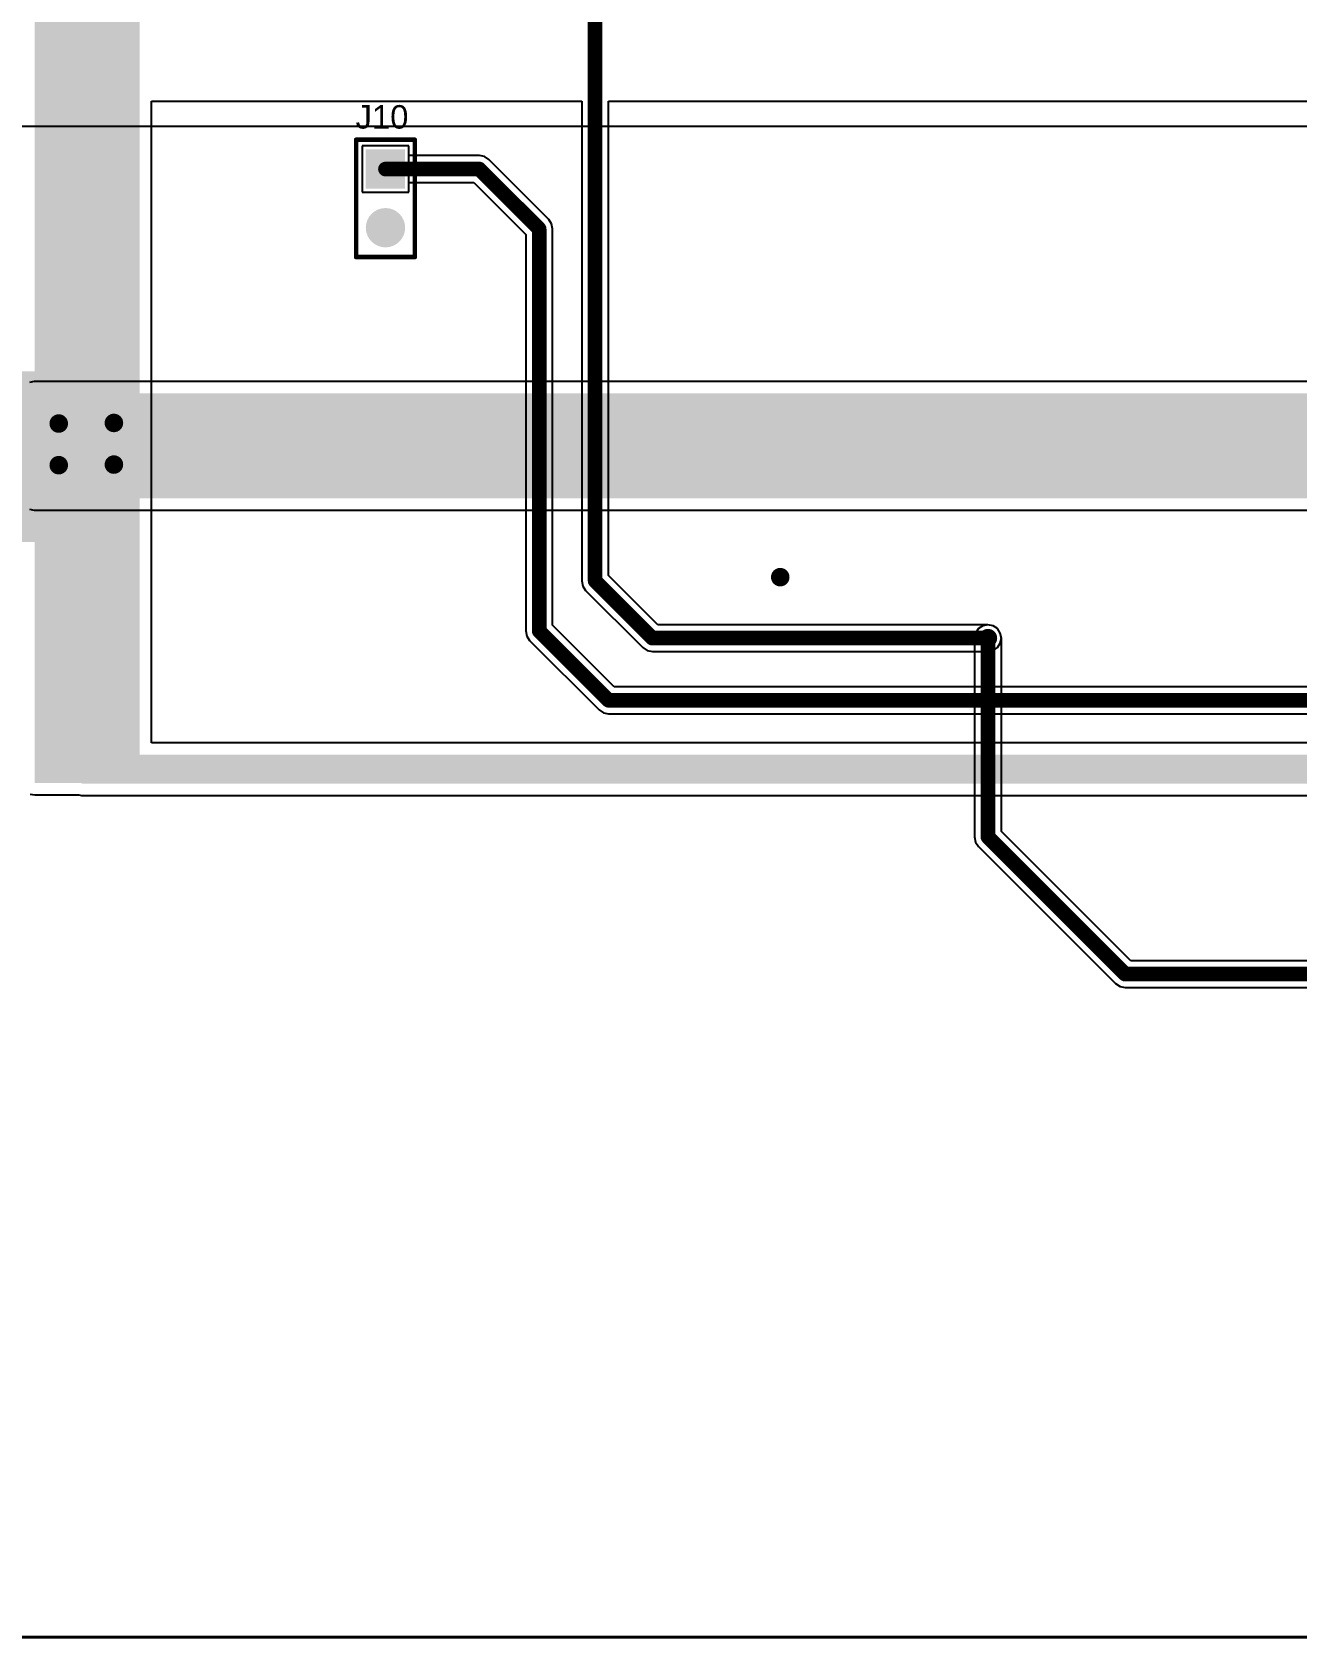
# Model space of a CAD drawing. Header units: millimetres. Extents: x -9 to 259, y -9 to 194.
# Drawn here: x 27.3 to 82.1, y -9.2 to 60.3 of the extents above; entities that cross this region are included whole.
import ezdxf

# ---------------------------------------------------------------- set-up
doc = ezdxf.new("R2010")
doc.units = ezdxf.units.MM
for name, color, linetype in [('BottomLayer', 5, 'Continuous'), ('BottomSolder', 6, 'Continuous'), ('MultiLayer', 9, 'Continuous'), ('PadHoleLayer', 156, 'Continuous'), ('TopLayer', 1, 'Continuous'), ('TopOverlay', 2, 'Continuous'), ('TopSolder', 216, 'Continuous'), ('ViaHoleLayer', 16, 'Continuous')]:
    doc.layers.add(name, color=color, linetype=linetype)
doc.styles.add('Arial', font='', dxfattribs={"height": 0.2})
doc.styles.get('Arial').set_extended_font_data('Arial')

# ---------------------------------------------------------------- blocks, each defined once
blk = doc.blocks.new('HDR1X2__F_______25')
at = {"layer": 'BottomLayer'}
blk.add_hatch(color=5, dxfattribs=at).paths.add_polyline_path([(-2.02, 0.75), (-0.52, 0.75), (-0.52, -0.75), (-2.02, -0.75)])
h = blk.add_hatch(color=5, dxfattribs=at)
edge = h.paths.add_edge_path()
edge.add_arc((1.27, 0), 0.75, 0, 360)
at = {"layer": 'BottomSolder'}
blk.add_hatch(color=6, dxfattribs=at).paths.add_polyline_path([(-2.122, 0.852), (-0.418, 0.852), (-0.418, -0.852), (-2.122, -0.852)])
h = blk.add_hatch(color=6, dxfattribs=at)
edge = h.paths.add_edge_path()
edge.add_arc((1.27, 0), 0.852, 0, 360)
at = {"layer": 'MultiLayer'}
blk.add_hatch(color=9, dxfattribs=at).paths.add_polyline_path([(-2.02, 0.75), (-0.52, 0.75), (-0.52, -0.75), (-2.02, -0.75)])
h = blk.add_hatch(color=9, dxfattribs=at)
edge = h.paths.add_edge_path()
edge.add_arc((1.27, 0), 0.75, 0, 360)
at = {"layer": 'PadHoleLayer'}
h = blk.add_hatch(color=156, dxfattribs=at)
edge = h.paths.add_edge_path()
edge.add_arc((-1.27, 0), 0.45, 0, 360)
h = blk.add_hatch(color=156, dxfattribs=at)
edge = h.paths.add_edge_path()
edge.add_arc((1.27, 0), 0.45, 0, 360)
at = {"layer": 'TopLayer'}
blk.add_hatch(color=1, dxfattribs=at).paths.add_polyline_path([(-2.02, 0.75), (-0.52, 0.75), (-0.52, -0.75), (-2.02, -0.75)])
h = blk.add_hatch(color=1, dxfattribs=at)
edge = h.paths.add_edge_path()
edge.add_arc((1.27, 0), 0.75, 0, 360)
at = {"layer": 'TopSolder'}
blk.add_hatch(color=216, dxfattribs=at).paths.add_polyline_path([(-2.122, 0.852), (-0.418, 0.852), (-0.418, -0.852), (-2.122, -0.852)])
h = blk.add_hatch(color=216, dxfattribs=at)
edge = h.paths.add_edge_path()
edge.add_arc((1.27, 0), 0.852, 0, 360)
at = {"layer": 'TopOverlay', "const_width": 0.2}
for points in [[(2.54, 1.27), (-2.54, 1.27)], [(-2.54, -1.27), (-2.54, 1.27)], [(2.54, -1.27), (2.54, 1.27)], [(2.54, -1.27), (-2.54, -1.27)]]:
    blk.add_lwpolyline(points, dxfattribs=at)
at = {"layer": 'TopOverlay', "const_width": 0.1}
for points in [[(-2.59, 1.27, 1), (-2.49, 1.27, 1)], [(-2.59, 1.27, 1), (-2.49, 1.27, 1)], [(2.49, 1.27, 1), (2.59, 1.27, 1)], [(2.49, 1.27, 1), (2.59, 1.27, 1)], [(-2.59, -1.27, 1), (-2.49, -1.27, 1)], [(-2.59, -1.27, 1), (-2.49, -1.27, 1)], [(2.49, -1.27, 1), (2.59, -1.27, 1)], [(2.49, -1.27, 1), (2.59, -1.27, 1)]]:
    blk.add_lwpolyline(points, format="xyb", close=True, dxfattribs=at)

msp = doc.modelspace()

# ---------------------------------------------------------------- hatches: boundary and pattern name
at = {"layer": 'BottomLayer'}
msp.add_hatch(color=5, dxfattribs=at).paths.add_polyline_path([(201.727, 44.664), (27.381, 44.664), (27.381, 40.121), (201.727, 40.121)])
h = msp.add_hatch(color=5, dxfattribs=at)
edge = h.paths.add_edge_path()
edge.add_arc((28.448, 43.358), 0.3, 0, 360)
h = msp.add_hatch(color=5, dxfattribs=at)
edge = h.paths.add_edge_path()
edge.add_arc((30.836, 43.383), 0.3, 0, 360)
h = msp.add_hatch(color=5, dxfattribs=at)
edge = h.paths.add_edge_path()
edge.add_arc((28.448, 41.554), 0.3, 0, 360)
h = msp.add_hatch(color=5, dxfattribs=at)
edge = h.paths.add_edge_path()
edge.add_arc((30.836, 41.58), 0.3, 0, 360)
h = msp.add_hatch(color=5, dxfattribs=at)
edge = h.paths.add_edge_path()
edge.add_arc((59.69, 36.703), 0.3, 0, 360)
h = msp.add_hatch(color=5, dxfattribs=at)
edge = h.paths.add_edge_path()
edge.add_arc((68.682, 34.061), 0.3, 0, 360)
at = {"layer": 'BottomSolder'}
h = msp.add_hatch(color=6, dxfattribs=at)
edge = h.paths.add_edge_path()
edge.add_arc((28.448, 43.358), 0.402, 0, 360)
h = msp.add_hatch(color=6, dxfattribs=at)
edge = h.paths.add_edge_path()
edge.add_arc((30.836, 43.383), 0.402, 0, 360)
h = msp.add_hatch(color=6, dxfattribs=at)
edge = h.paths.add_edge_path()
edge.add_arc((28.448, 41.554), 0.402, 0, 360)
h = msp.add_hatch(color=6, dxfattribs=at)
edge = h.paths.add_edge_path()
edge.add_arc((30.836, 41.58), 0.402, 0, 360)
h = msp.add_hatch(color=6, dxfattribs=at)
edge = h.paths.add_edge_path()
edge.add_arc((59.69, 36.703), 0.402, 0, 360)
h = msp.add_hatch(color=6, dxfattribs=at)
edge = h.paths.add_edge_path()
edge.add_arc((68.682, 34.061), 0.402, 0, 360)
at = {"layer": 'TopLayer'}
for points in [[(27.407, 125.857), (27.407, 27.788), (31.95, 27.788), (31.95, 125.857)], [(13.792, 38.227), (31.928, 38.227), (31.928, 45.618), (13.792, 45.618)], [(233.645, 29.007), (29.439, 29.007), (29.439, 27.762), (233.645, 27.762)]]:
    msp.add_hatch(color=1, dxfattribs=at).paths.add_polyline_path(points)
h = msp.add_hatch(color=1, dxfattribs=at)
edge = h.paths.add_edge_path()
edge.add_arc((28.448, 43.358), 0.3, 0, 360)
h = msp.add_hatch(color=1, dxfattribs=at)
edge = h.paths.add_edge_path()
edge.add_arc((30.836, 43.383), 0.3, 0, 360)
h = msp.add_hatch(color=1, dxfattribs=at)
edge = h.paths.add_edge_path()
edge.add_arc((28.448, 41.554), 0.3, 0, 360)
h = msp.add_hatch(color=1, dxfattribs=at)
edge = h.paths.add_edge_path()
edge.add_arc((30.836, 41.58), 0.3, 0, 360)
h = msp.add_hatch(color=1, dxfattribs=at)
edge = h.paths.add_edge_path()
edge.add_arc((59.69, 36.703), 0.3, 0, 360)
h = msp.add_hatch(color=1, dxfattribs=at)
edge = h.paths.add_edge_path()
edge.add_arc((68.682, 34.061), 0.3, 0, 360)
at = {"layer": 'TopSolder'}
h = msp.add_hatch(color=216, dxfattribs=at)
edge = h.paths.add_edge_path()
edge.add_arc((28.448, 43.358), 0.402, 0, 360)
h = msp.add_hatch(color=216, dxfattribs=at)
edge = h.paths.add_edge_path()
edge.add_arc((30.836, 43.383), 0.402, 0, 360)
h = msp.add_hatch(color=216, dxfattribs=at)
edge = h.paths.add_edge_path()
edge.add_arc((28.448, 41.554), 0.402, 0, 360)
h = msp.add_hatch(color=216, dxfattribs=at)
edge = h.paths.add_edge_path()
edge.add_arc((30.836, 41.58), 0.402, 0, 360)
h = msp.add_hatch(color=216, dxfattribs=at)
edge = h.paths.add_edge_path()
edge.add_arc((59.69, 36.703), 0.402, 0, 360)
h = msp.add_hatch(color=216, dxfattribs=at)
edge = h.paths.add_edge_path()
edge.add_arc((68.682, 34.061), 0.402, 0, 360)
at = {"layer": 'ViaHoleLayer'}
h = msp.add_hatch(color=16, dxfattribs=at)
edge = h.paths.add_edge_path()
edge.add_arc((28.448, 43.358), 0.15, 0, 360)
h = msp.add_hatch(color=16, dxfattribs=at)
edge = h.paths.add_edge_path()
edge.add_arc((30.836, 43.383), 0.15, 0, 360)
h = msp.add_hatch(color=16, dxfattribs=at)
edge = h.paths.add_edge_path()
edge.add_arc((28.448, 41.554), 0.15, 0, 360)
h = msp.add_hatch(color=16, dxfattribs=at)
edge = h.paths.add_edge_path()
edge.add_arc((30.836, 41.58), 0.15, 0, 360)
h = msp.add_hatch(color=16, dxfattribs=at)
edge = h.paths.add_edge_path()
edge.add_arc((59.69, 36.703), 0.15, 0, 360)
h = msp.add_hatch(color=16, dxfattribs=at)
edge = h.paths.add_edge_path()
edge.add_arc((68.682, 34.061), 0.15, 0, 360)

# ---------------------------------------------------------------- linework, layer by layer
at = {"layer": 'BottomLayer'}
for p, q in [((-9.22, 56.236), (238.034, 56.236)), ((43.6, 55.385), (41.592, 55.385)), ((41.592, 55.385), (41.592, 53.377)), ((43.6, 53.377), (43.6, 55.385)), ((41.592, 53.377), (43.6, 53.377)), ((27.381, 45.182), (27.183, 45.142)), ((201.727, 45.182), (27.381, 45.182)), ((27.183, 39.642), (27.381, 39.603)), ((27.381, 39.603), (183.756, 39.603)), ((68.143, 34.284), (68.099, 34.061)), ((68.27, 34.473), (68.143, 34.284)), ((68.459, 34.6), (68.27, 34.473)), ((68.682, 34.644), (68.459, 34.6)), ((68.905, 34.6), (68.682, 34.644)), ((69.094, 34.473), (68.905, 34.6)), ((69.22, 34.284), (69.094, 34.473)), ((69.264, 34.061), (69.22, 34.284)), ((68.099, 34.061), (68.099, 25.451)), ((69.264, 25.692), (69.264, 34.061)), ((68.099, 25.451), (68.143, 25.228)), ((68.143, 25.228), (68.27, 25.039)), ((74.867, 20.09), (69.264, 25.692)), ((68.27, 25.039), (74.213, 19.095)), ((132.641, 20.09), (74.867, 20.09)), ((74.213, 19.095), (74.402, 18.969)), ((74.402, 18.969), (74.625, 18.924)), ((74.625, 18.924), (184.074, 18.924)), ((258.191, -9.195), (-9.22, -9.195))]:
    msp.add_line(p, q, dxfattribs=at)
at = {"layer": 'BottomLayer', "const_width": 0.635}
for points in [[(68.682, 25.451), (68.682, 34.061)], [(68.682, 25.451), (74.625, 19.507)], [(74.625, 19.507), (184.074, 19.507)]]:
    msp.add_lwpolyline(points, dxfattribs=at)
at = {"layer": 'BottomLayer', "const_width": 0.318}
for points in [[(68.523, 34.061, 1), (68.84, 34.061, 1)], [(68.523, 25.451, 1), (68.84, 25.451, 1)], [(68.523, 25.451, 1), (68.84, 25.451, 1)], [(74.466, 19.507, 1), (74.784, 19.507, 1)], [(74.466, 19.507, 1), (74.784, 19.507, 1)]]:
    msp.add_lwpolyline(points, format="xyb", close=True, dxfattribs=at)
at = {"layer": 'TopLayer'}
for p, q in [((32.468, 29.525), (32.468, 57.327)), ((32.468, 57.327), (51.092, 57.327)), ((51.092, 57.327), (51.092, 36.54)), ((52.257, 36.781), (52.257, 57.327)), ((52.257, 57.327), (84.767, 57.327)), ((43.6, 55.385), (41.592, 55.385)), ((41.592, 55.385), (41.592, 53.377)), ((43.6, 54.964), (43.6, 55.385)), ((46.66, 54.964), (43.6, 54.964)), ((46.883, 54.92), (46.66, 54.964)), ((47.072, 54.793), (46.883, 54.92)), ((49.663, 52.203), (47.072, 54.793)), ((43.6, 53.377), (43.6, 53.799)), ((43.6, 53.799), (46.418, 53.799)), ((46.418, 53.799), (48.668, 51.549)), ((41.592, 53.377), (43.6, 53.377)), ((49.789, 52.014), (49.663, 52.203)), ((48.668, 51.549), (48.668, 34.376)), ((49.833, 51.791), (49.789, 52.014)), ((49.833, 34.617), (49.833, 51.791)), ((51.092, 36.54), (51.136, 36.317)), ((51.136, 36.317), (51.263, 36.128)), ((54.394, 34.644), (52.257, 36.781)), ((51.263, 36.128), (53.741, 33.649)), ((48.668, 34.376), (48.712, 34.153)), ((48.712, 34.153), (48.839, 33.964)), ((52.499, 31.952), (49.833, 34.617)), ((68.682, 34.644), (54.394, 34.644)), ((68.905, 34.6), (68.682, 34.644)), ((69.094, 34.473), (68.905, 34.6)), ((69.22, 34.284), (69.094, 34.473)), ((69.264, 34.061), (69.22, 34.284)), ((48.839, 33.964), (51.845, 30.957)), ((53.741, 33.649), (53.93, 33.523)), ((53.93, 33.523), (54.153, 33.479)), ((54.153, 33.479), (68.682, 33.479)), ((68.682, 33.479), (68.905, 33.523)), ((68.905, 33.523), (69.094, 33.649)), ((69.094, 33.649), (69.22, 33.838)), ((69.22, 33.838), (69.264, 34.061)), ((253.25, 31.952), (52.499, 31.952)), ((51.845, 30.957), (52.034, 30.831)), ((52.034, 30.831), (52.257, 30.786)), ((52.257, 30.786), (253.25, 30.786)), ((233.645, 29.525), (32.468, 29.525)), ((27.208, 27.309), (27.407, 27.27)), ((27.407, 27.27), (29.311, 27.27)), ((29.311, 27.27), (29.439, 27.244)), ((29.439, 27.244), (231.856, 27.244)), ((258.216, -9.246), (14.412, -9.246))]:
    msp.add_line(p, q, dxfattribs=at)
at = {"layer": 'TopLayer', "const_width": 0.635}
for points in [[(51.675, 36.54), (51.675, 123.667)], [(42.596, 54.381), (46.66, 54.381)], [(46.66, 54.381), (49.251, 51.791)], [(49.251, 34.376), (49.251, 51.791)], [(51.675, 36.54), (54.153, 34.061)], [(49.251, 34.376), (52.257, 31.369)], [(54.153, 34.061), (68.682, 34.061)], [(52.257, 31.369), (254.454, 31.369)]]:
    msp.add_lwpolyline(points, dxfattribs=at)
at = {"layer": 'TopLayer', "const_width": 0.318}
for points in [[(42.437, 54.381, 1), (42.754, 54.381, 1)], [(46.501, 54.381, 1), (46.819, 54.381, 1)], [(46.501, 54.381, 1), (46.819, 54.381, 1)], [(49.092, 51.791, 1), (49.409, 51.791, 1)], [(49.092, 51.791, 1), (49.409, 51.791, 1)], [(51.516, 36.54, 1), (51.833, 36.54, 1)], [(51.516, 36.54, 1), (51.833, 36.54, 1)], [(49.092, 34.376, 1), (49.409, 34.376, 1)], [(49.092, 34.376, 1), (49.409, 34.376, 1)], [(53.994, 34.061, 1), (54.312, 34.061, 1)], [(53.994, 34.061, 1), (54.312, 34.061, 1)], [(68.523, 34.061, 1), (68.84, 34.061, 1)], [(52.099, 31.369, 1), (52.416, 31.369, 1)], [(52.099, 31.369, 1), (52.416, 31.369, 1)]]:
    msp.add_lwpolyline(points, format="xyb", close=True, dxfattribs=at)

# ---------------------------------------------------------------- block references
at = {"rotation": 270}
msp.add_blockref('HDR1X2__F_______25', (42.596, 53.111), dxfattribs=at)

# ---------------------------------------------------------------- texts
at = {"layer": 'TopOverlay', "style": 'Arial'}
msp.add_text('J10', height=1.016, dxfattribs=at).set_placement((41.301, 56.134))

doc.saveas('drawing.dxf')
